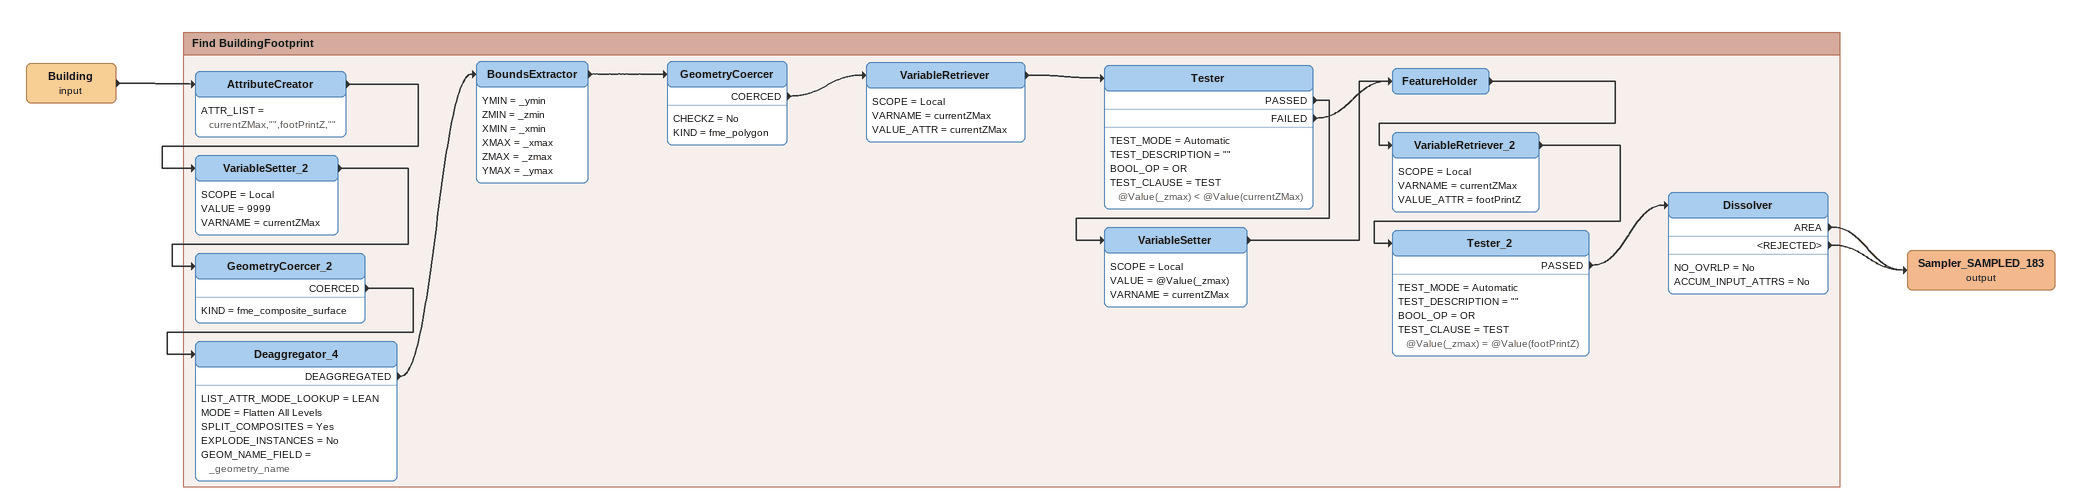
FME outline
Building (input)
    -> AttributeCreator
Sampler_SAMPLED_183 (output)

Bookmark: Find BuildingFootprint
AttributeCreator
    ATTR_LIST = currentZMax,"",footPrintZ,""
    -> VariableSetter_2
VariableSetter_2
    SCOPE = Local
    VALUE = 9999
    VARNAME = currentZMax
    -> GeometryCoercer_2
GeometryCoercer_2
    KIND = fme_composite_surface
    COERCED -> Deaggregator_4
Deaggregator_4
    LIST_ATTR_MODE_LOOKUP = LEAN
    MODE = Flatten All Levels
    SPLIT_COMPOSITES = Yes
    EXPLODE_INSTANCES = No
    GEOM_NAME_FIELD = _geometry_name
    DEAGGREGATED -> BoundsExtractor
BoundsExtractor
    YMIN = _ymin
    ZMIN = _zmin
    XMIN = _xmin
    XMAX = _xmax
    ZMAX = _zmax
    YMAX = _ymax
    -> GeometryCoercer
GeometryCoercer
    CHECKZ = No
    KIND = fme_polygon
    COERCED -> VariableRetriever
VariableRetriever
    SCOPE = Local
    VARNAME = currentZMax
    VALUE_ATTR = currentZMax
    -> Tester
Tester
    TEST_MODE = Automatic
    TEST_DESCRIPTION = ""
    BOOL_OP = OR
    TEST_CLAUSE = TEST @Value(_zmax) < @Value(currentZMax)
    PASSED -> VariableSetter
    FAILED -> FeatureHolder
VariableSetter
    SCOPE = Local
    VALUE = @Value(_zmax)
    VARNAME = currentZMax
    -> FeatureHolder
FeatureHolder
    -> VariableRetriever_2
VariableRetriever_2
    SCOPE = Local
    VARNAME = currentZMax
    VALUE_ATTR = footPrintZ
    -> Tester_2
Tester_2
    TEST_MODE = Automatic
    TEST_DESCRIPTION = ""
    BOOL_OP = OR
    TEST_CLAUSE = TEST @Value(_zmax) = @Value(footPrintZ)
    PASSED -> Dissolver
Dissolver
    NO_OVRLP = No
    ACCUM_INPUT_ATTRS = No
    AREA -> Sampler_SAMPLED_183 (output)
    <REJECTED> -> Sampler_SAMPLED_183 (output)
